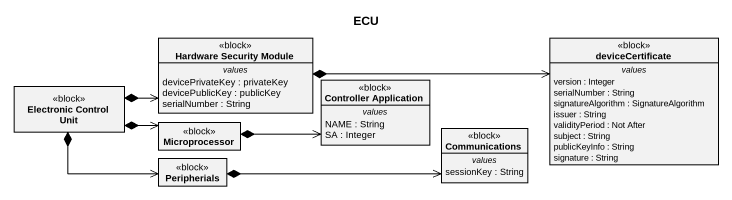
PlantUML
@startuml
title ECU
hide circle
hide empty members
class "Hardware Security Module" as Hardware_Security_Module <<block>> {
  -- values --
  devicePrivateKey : privateKey
  devicePublicKey : publicKey
  serialNumber : String
}
class deviceCertificate <<block>> {
  -- values --
  version : Integer
  serialNumber : String
  signatureAlgorithm : SignatureAlgorithm
  issuer : String
  validityPeriod : Not After
  subject : String
  publicKeyInfo : String
  signature : String
}
class "Controller Application" as Controller_Application <<block>> {
  -- values --
  NAME : String
  SA : Integer
}
class "Electronic Control Unit" as Electronic_Control_Unit <<block>>
class Microprocessor <<block>>
class Peripherials <<block>>
class Communications <<block>> {
  -- values --
  sessionKey : String
}
Hardware_Security_Module *-right-> deviceCertificate
Electronic_Control_Unit *-right-> Hardware_Security_Module
Electronic_Control_Unit *-right-> Microprocessor
Electronic_Control_Unit *-right-> Peripherials
Microprocessor *-right-> Controller_Application
Peripherials *-right-> Communications
@enduml
